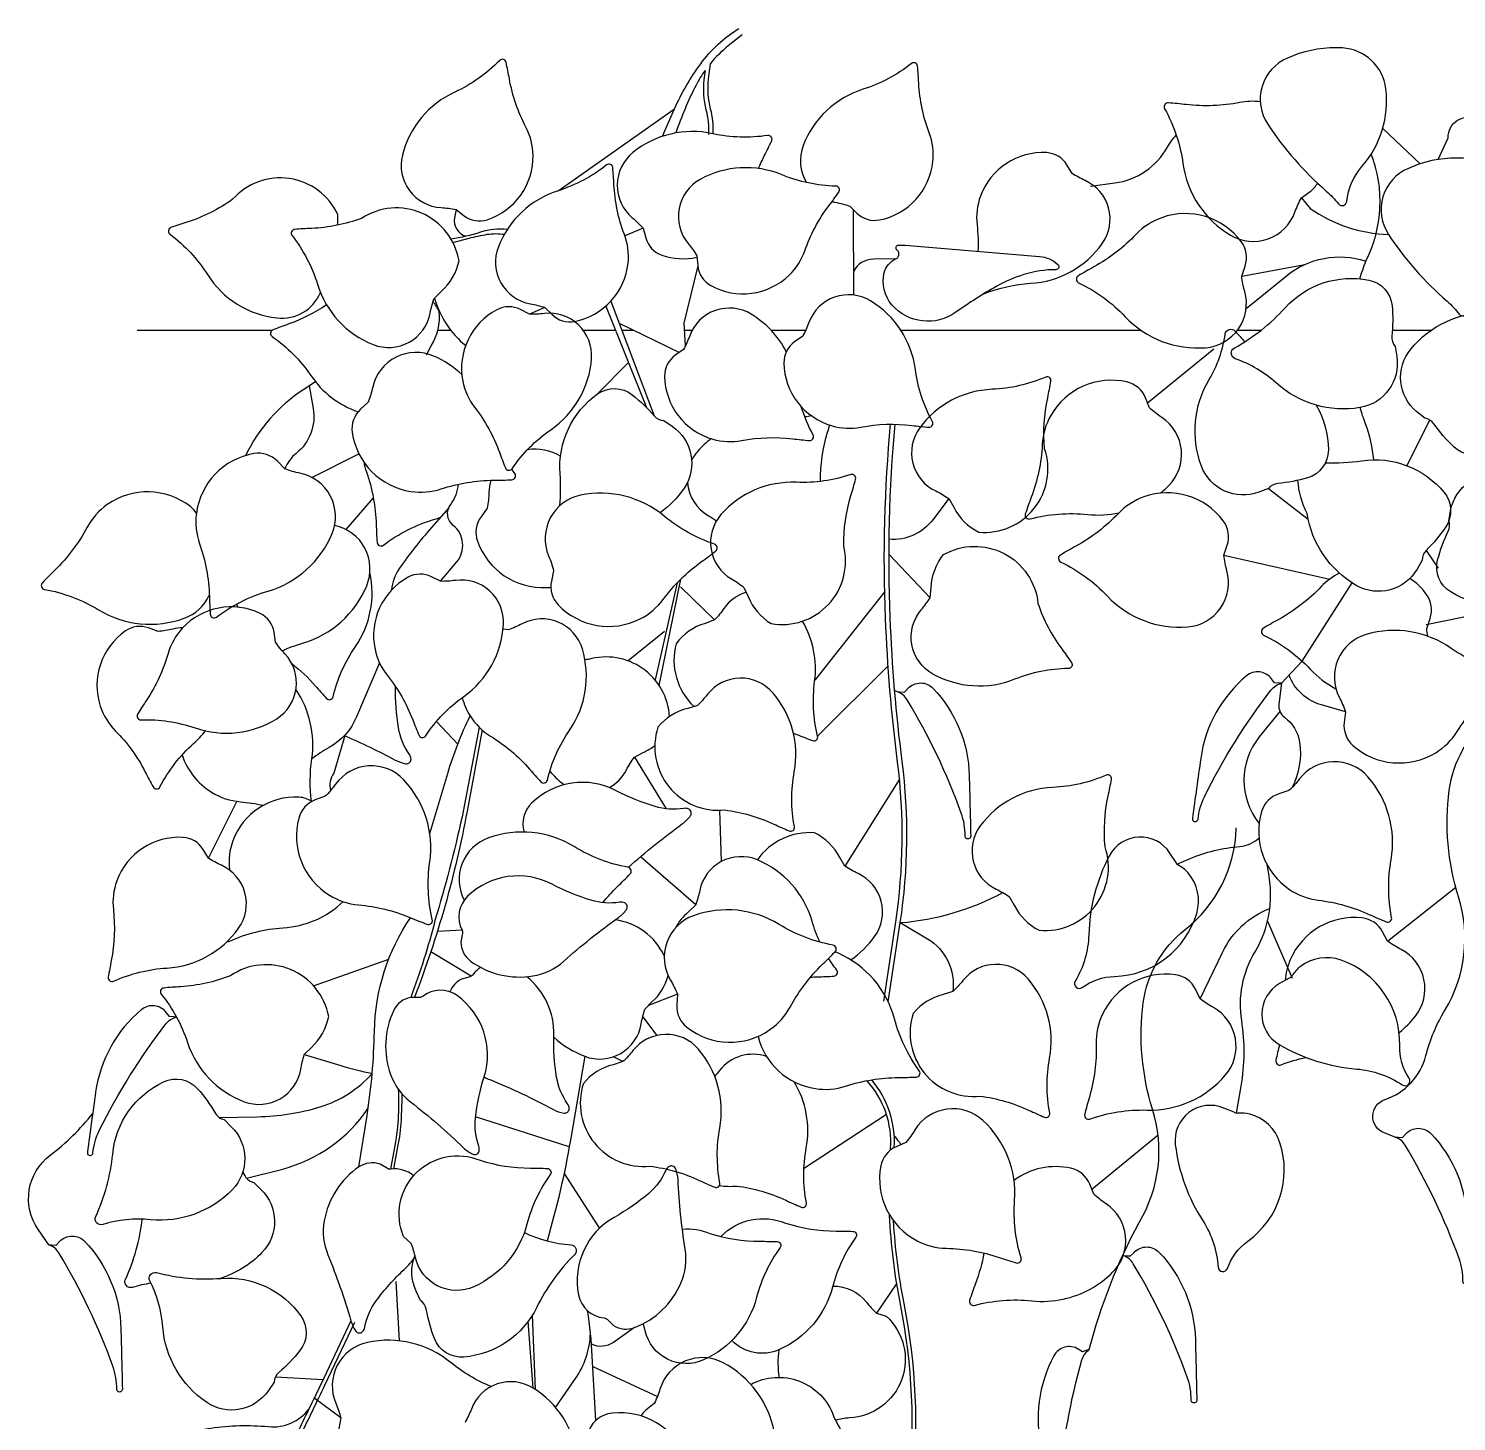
# Model space of a CAD drawing. Header units: millimetres. Extents: x -235 to 378, y -761 to -143.
# Drawn here: x -223 to 20.9, y -380.6 to -142.7 of the extents above; entities that cross this region are included whole.
import ezdxf

# ---------------------------------------------------------------- set-up
doc = ezdxf.new("R2010")
doc.units = ezdxf.units.MM
doc.layers.add('ceco.net 552 - hanging plants', color=7, linetype='Continuous')

msp = doc.modelspace()

# ---------------------------------------------------------------- linework, layer by layer
at = {"layer": 'ceco.net 552 - hanging plants'}
for points in [[(-114.69, -161.1), (-112.63, -156.41, -0.055454), (-108.17, -148.7, -0.096927), (-101.63, -142.69, -0.859275)], [(-101.09, -143.79), (-103.46, -145.66, 0.053683), (-106.57, -148.71, 0.053683)], [(-6.99, -147.34), (-7.93, -147.74, 0.469334), (-11.32, -159.04, 0.066782), (-1.33, -170.44, -0.045639), (0.77, -172.64, 0.669783), (2.17, -172.24, -0.152472), (4.78, -166.26, 0.211908), (8.86, -152.97, 0.363748), (1.44, -146.01, 0.106502), (-6.99, -147.34, 2.255496)], [(-149.96, -173.61), (-148.59, -174.66, 0.246417), (-144.63, -175.34, 0.330105), (-136.79, -164.32, 0.116968), (-138.01, -159.55, -0.077245), (-140.84, -151.29, 0.00848), (-141.4, -148.46, 0.598862), (-142.49, -148.14, -0.092131), (-150.16, -153.54, 0.227483), (-159.11, -164.32, 0.472053), (-152.5, -173.28, -0.038279), (-149.96, -173.61, 4.770354)], [(-106.57, -148.71), (-106.88, -151.3, 0.092771), (-106.53, -156.4, -0.077331), (-106.11, -160.65, -0.007946)], [(-82.72, -173.01), (-81.49, -174.22, 0.246417), (-77.65, -175.38, 0.330105), (-68.5, -165.41, 0.116968), (-69.13, -160.53, -0.077245), (-70.92, -151.98, 0.00848), (-71.13, -149.1, 0.598862), (-72.17, -148.66, -0.092131), (-80.45, -153.07, 0.227483), (-90.66, -162.66, 0.232068), (-90.11, -168.99, 0.232068)], [(-107.43, -149.83, 0.036388), (-108.96, -152.35, 0.036601), (-112.42, -160.53)], [(-107.43, -149.83), (-107.62, -151.46, 0.092771), (-107.27, -156.56, -0.077331), (-106.85, -160.8)], [(-12.59, -155.2, 0.07859), (-16.09, -155.33, -0.077245), (-25.25, -155.68, 0.00848), (-28.27, -155.38, 0.598862), (-28.92, -156.38, -0.092131), (-25.8, -165.73, 0.227483), (-17.68, -177.99, 0.472053), (-6.66, -174.04, -0.038279), (-5.57, -171.59)], [(17.79, -165.06), (19.51, -161.33, -0.554984), (24.46, -158.15, -85.171084)], [(-98.28, -166.6, -0.020705), (-97.31, -164.46, 0.00848), (-96.04, -161.86, 0.598862), (-96.73, -160.95, -0.092131), (-106.11, -160.65, 0.227483), (-119.74, -163.86, 0.472053), (-119.85, -175, -0.038279), (-118.02, -176.79)], [(-41.6, -169.61), (-37.43, -169.06, 0.237676), (-28.44, -162.94, -0.067017), (-26.93, -160.91, -2.931768)], [(-134.79, -190.34), (-133.55, -191.55, 0.246417), (-129.71, -192.71, 0.330105), (-120.57, -182.74, 0.116968), (-121.2, -177.85, -0.077245), (-122.99, -169.31, 0.00848), (-123.19, -166.43, 0.598862), (-124.24, -165.98, -0.092131), (-132.51, -170.4, 0.227483), (-142.73, -179.99, 0.472053), (-137.26, -189.7, -0.038279), (-134.79, -190.34, 4.770354)], [(-44.74, -167.43), (-45.64, -165.95, 0.246417), (-49.08, -163.89, 0.330105), (-60.38, -171.32, 0.116968), (-60.97, -176.22, -0.039801), (-60.81, -180.73, -0.039801)], [(4.44, -185.43, -0.02008), (5.44, -182.41, 0.213151), (6.37, -164.11)], [(13.65, -166.17), (12.71, -166.57, 0.469334), (9.32, -177.88, 0.066782), (19.32, -189.27, -0.045639), (21.41, -191.47, 0.669783), (22.81, -191.07, -0.152472), (25.43, -185.09, 0.211908), (29.5, -171.8, 0.363748), (22.08, -164.84, 0.106502), (13.65, -166.17, 2.255496)], [(-170.2, -176.28, 0.047586), (-170.14, -174.49, 0.541429), (-188.11, -171.86), (-188.11, -171.86, -0.077245), (-195.91, -175.77, 0.00848), (-198.65, -176.7, 0.598862), (-198.81, -177.83, -0.092131), (-192.43, -184.7, 0.227483), (-180.55, -192.13, 0.330913), (-173.11, -187.8, 0.330913)], [(-108.83, -181.49), (-108.66, -183.21, 0.246417), (-106.46, -186.57, 0.330105), (-93.05, -184.81, 0.116968), (-90.39, -180.66, -0.077245), (-86.27, -172.96, 0.00848), (-84.57, -170.63, 0.598862), (-85.09, -169.61, -0.092131), (-94.27, -167.68, 0.227483), (-108.25, -168.46, 0.472053), (-110.31, -179.41, -0.038279), (-108.83, -181.49, 4.770354)], [(-59.79, -187.99, -0.080094), (-51.81, -186.21, 0.227483), (-39.57, -179.4, 0.472053), (-42.5, -168.66, -0.038279), (-44.74, -167.43)], [(-5.57, -171.59), (-4.09, -170.53, 0.107206), (-2.81, -169.1, 0.107206)], [(-85.74, -172.25, 0.019309), (-85.2, -172.37, -0.038279), (-82.72, -173.01)], [(-5.57, -171.59), (-4.04, -173.42, 0.144481), (9.32, -177.88)], [(-153.71, -188.81), (-152.49, -187.58, 0.163945), (-149.44, -182.38, 0.541429), (-166.08, -175.11, 0.081992), (-166.08, -175.11, -0.077245), (-174.64, -176.83, 0.00848), (-177.52, -177, 0.598862), (-177.97, -178.05, -0.092131), (-173.63, -186.36, 0.227483), (-164.13, -196.66, 0.472053), (-154.37, -191.28, -0.038279), (-153.71, -188.81, 4.770354)], [(-149.96, -173.61), (-150.21, -175.03, 0.382523), (-148.26, -178.18, 0.409983)], [(-15.76, -184.98), (-15.18, -183.25, 0.246417), (-15.84, -179.09, 0.330105), (-29.43, -175, 0.116968), (-33.77, -177.82, -0.077245), (-41.03, -183.41, 0.00848), (-43.66, -184.92, 0.598862), (-43.61, -186.11, -0.092131), (-35.65, -191.92, 0.227483), (-21.92, -197.2, 0.472053), (-15.24, -187.61, -0.038279), (-15.76, -184.98, 4.770354)], [(-141.22, -177.03, 0.108156), (-145.76, -177.49, -0.045684), (-150.81, -178.64, -0.045684)], [(-150.49, -179.21), (-147.74, -178.5, -0.023145), (-144.61, -177.84, -0.08011), (-141.7, -177.84, -0.669592)], [(-118.02, -176.79), (-117.56, -178.46, 0.246417), (-114.81, -181.38, 0.134947), (-108.8, -181.76, 0.134947)], [(-73.24, -179.68), (-50.28, -181.62, -0.162743), (-47.15, -182.97, -0.688458), (-47.5, -183.88, 0.076144), (-52.97, -184.71, 0.051416), (-57.6, -186.71, 0.028458), (-64.59, -191.16, -0.387945), (-75.51, -189.88, -0.245559), (-76.81, -184.38, -0.232183), (-74.82, -182.04, 0.555603), (-74.6, -180.58, -0.535608), (-74.5, -179.69), (-73.24, -179.68)], [(-74.82, -182.04), (-78.66, -182.07, 0.282834), (-82.08, -184.21, 1.420119)], [(-15.01, -190.53), (-8.19, -184.97, -0.254644), (5.44, -182.41, -0.867749)], [(10.43, -196.98), (10.71, -198.69, -0.414145), (4.43, -207.44, -0.228085), (-9.84, -203.26, 0.098869), (-16.87, -199.08, -0.647553), (-17.02, -197.26, 0.08314), (-8.35, -190.4, -0.263284), (5.96, -185.65, -0.332746), (9.92, -190.05, -0.049305), (9.88, -195.25, 0.207533), (10.43, -196.98, 4.85533)], [(-172.08, -189.87, -0.06395), (-178.53, -193.15, 0.00848), (-181.23, -194.17, 0.598862), (-181.36, -195.3, -0.092131), (-174.76, -201.96, 0.161072), (-166.69, -208.15, 0.161072)], [(-155.01, -198.43), (-154.2, -196.9, 0.163945), (-152.81, -191.04, 0.04666), (-153.88, -189.32, 0.04666)], [(-153.64, -188.74, 0.153056), (-148.31, -196.82)], [(-137.43, -191.49), (-138.96, -190.69, 0.246417), (-142.97, -190.71, 0.330105), (-148.8, -202.91, 0.116968), (-146.77, -207.4, -0.077245), (-142.55, -215.05, 0.00848), (-141.52, -217.74, 0.598862), (-140.39, -217.87, -0.092131), (-133.77, -211.22, 0.227483), (-126.81, -199.06, 0.472053), (-134.87, -191.38, -0.038279), (-137.43, -191.49, 4.770354)], [(-90.74, -195.22), (-92.15, -196.22, 0.246417), (-93.96, -199.8, 0.330105), (-85.73, -210.54, 0.116968), (-80.81, -210.77, -0.077245), (-72.08, -210.49, 0.00848), (-69.21, -210.79, 0.598862), (-68.59, -209.84, -0.092131), (-71.5, -200.92, 0.227483), (-79.17, -189.2, 0.472053), (-89.68, -192.89, -0.038279), (-90.74, -195.22, 4.770354)], [(15.51, -209.26), (14.17, -208.16, -0.414145), (13.12, -197.44, -0.228085), (26.61, -191.17, 0.098869), (34.65, -189.68, -0.647553), (35.96, -190.95, 0.08314), (33.97, -201.82, -0.263284), (26.35, -214.83, -0.332746), (20.47, -214.14, -0.049305), (17.07, -210.21, 0.207533), (15.51, -209.26, 4.85533)], [(-93.54, -197.89, 0.138191), (-99.54, -191.48, 0.472053), (-110.05, -195.17, -0.038279), (-111.11, -197.5)], [(-11.2, -221.27), (-12.83, -221.88, -0.414145), (-22.63, -217.44, -0.228085), (-21.32, -202.62, 0.098869), (-18.59, -194.91, -0.647553), (-16.84, -194.41, 0.017989), (-15.22, -196.19, 0.017989)], [(-111.11, -197.5), (-112.52, -198.5, 0.246417), (-114.33, -202.08, 0.330105), (-106.1, -212.82, 0.116968), (-101.18, -213.05, -0.077245), (-92.45, -212.77, 0.00848), (-89.58, -213.07, 0.598862), (-88.96, -212.12, -0.051214), (-90.99, -207.28, -0.051214)], [(-148.96, -201.8, 0.084817), (-153.74, -198.64, 0.472053), (-164.18, -203.92, -0.038279), (-164.96, -206.49)], [(-65.8, -222.95), (-64.93, -224.44, 0.163945), (-60.68, -228.71, 0.541429), (-49.42, -214.47, 0.081992), (-49.42, -214.47, -0.077245), (-48.9, -205.75, 0.00848), (-48.34, -202.92, 0.598862), (-49.23, -202.22, -0.092131), (-58.38, -204.31, 0.227483), (-70.75, -210.88, 0.472053), (-68.03, -221.68, -0.038279), (-65.8, -222.95, 4.770354)], [(-173.96, -203.04), (-175.98, -204.35, 0.137711), (-185.89, -215.63)], [(-175.02, -203.73), (-174.35, -207.59, -0.27288), (-177.25, -215.25, 0.132221), (-179.2, -217.91, 0.831935)], [(-132.21, -224.17, 0.04062), (-132.18, -218.74, -0.263284), (-125.77, -205.1, -0.332746), (-119.85, -205.25, -0.049305), (-116.1, -208.86, 0.207533), (-114.47, -209.66)], [(-31.51, -207.47), (-32.18, -205.78, 0.246417), (-35.39, -203.06, 0.330105), (-48.38, -208.8, 0.116968), (-49.83, -213.76, -0.077245), (-51.7, -222.74, 0.00848), (-52.72, -225.59, 0.598862), (-51.9, -226.46, -0.092131), (-42.08, -225.69, 0.079374), (-36.72, -225.41, 0.079374)], [(-164.96, -206.49), (-166.29, -207.73, 0.246417), (-167.69, -211.7, 0.330105), (-157.66, -221.76, 0.116968), (-152.5, -221.33, -0.077245), (-143.46, -219.84, 0.00848), (-140.43, -219.77, 0.598862), (-139.91, -218.69, -0.008599), (-140.44, -217.93, -0.008599)], [(-3.03, -207.02, -0.131664), (-0.96, -214.67, -0.332746), (-4.5, -219.42, -0.049305), (-9.61, -220.4, 0.207533), (-11.2, -221.27)], [(-114.47, -209.66), (-113.03, -210.63, -0.414145), (-111.01, -221.21, -0.086227), (-115.09, -225.43, -0.086227)], [(-89.25, -208.83, -0.011173), (-90.38, -209.04)], [(-29.65, -222.05, 0.02829), (-28.22, -220.76, 0.472053), (-29.39, -209.13, -0.038279), (-31.51, -207.47)], [(6.81, -216.34, 0.06386), (5.38, -210.21, -0.018416), (4.47, -207.44)], [(-87.72, -220.05, -0.075362), (-86.48, -211.62, 0.003682), (-86.12, -210.42, 0.003682)], [(-76.91, -308.82), (-74.86, -295.29, 0.069405), (-74.54, -267.99, -0.021602), (-76.6, -243.41, -0.033171), (-75.73, -210.21, -0.033171)], [(-76.12, -308.94), (-74.07, -295.41, 0.069405), (-73.75, -267.89, -0.021602), (-75.8, -243.37, -0.033171), (-74.94, -210.28, -9.107611)], [(-132.11, -215.76, 0.176282), (-137.76, -214.63)], [(-106.37, -212.74, 0.048961), (-108.68, -214.9, 0.064747), (-109.71, -216.45, 0.064747)], [(-179.2, -217.91), (-180.46, -216.6, 0.246417), (-184.47, -215.3, 0.330105), (-194.31, -225.53, 0.116968), (-193.77, -230.68, -0.077245), (-192.09, -239.69, 0.00848), (-191.95, -242.72, 0.598862), (-190.87, -243.22, -0.092131), (-182.07, -238.78, 0.227483), (-171.12, -228.96, 0.472053), (-176.61, -218.64, -0.038279), (-179.2, -217.91, 4.770354)], [(-165.72, -216.72, 0.038878), (-165.27, -218.4, -0.077245), (-163.59, -227.41, 0.00848), (-163.45, -230.44, 0.598862), (-162.37, -230.94, -0.092131), (-153.57, -226.5, 0.013957), (-152.67, -226.21, 0.013957)], [(-1.47, -216.86, 0.046372), (4.72, -216.51, -0.263284), (18.8, -221.91, -0.332746), (19.08, -227.83, -0.049305), (15.75, -231.82, 0.207533), (15.07, -233.51)], [(-100.78, -238.16), (-100.04, -239.72, 0.163945), (-96.15, -244.33, 0.541429), (-83.74, -231.08, 0.081992), (-83.74, -231.08, -0.077245), (-82.5, -222.44, 0.00848), (-81.71, -219.66, 0.598862), (-82.54, -218.88, -0.092131), (-91.83, -220.2, 0.227483), (-104.7, -225.72, 0.472053), (-102.89, -236.71, -0.038279), (-100.78, -238.16, 4.770354)], [(19.6, -226.75), (19.92, -225.05, -0.414145), (28.8, -218.96, -0.228085), (40.8, -227.76, 0.098869), (45.98, -234.09, -0.647553), (45.5, -235.85, 0.08314), (35.01, -239.35, -0.263284), (19.94, -238.93, -0.332746), (17.71, -233.45, -0.049305), (19.52, -228.57, 0.207533), (19.6, -226.75, 4.85533)], [(-194.3, -225.48, 0.085028), (-195.33, -224.35, 0.330105), (-209.53, -224, 0.116968), (-212.96, -227.88, -0.077245), (-218.48, -235.2, 0.00848), (-220.61, -237.34, 0.598862), (-220.25, -238.48, -0.092131), (-211.03, -241.97, 0.227483), (-196.4, -243.42, 0.200447), (-192.1, -239.47)], [(-152.6, -237.11), (-149.82, -233.78, 0.419222), (-150.44, -227.55, -0.40558), (-150.87, -223.96, 0.139091), (-149.53, -220.52, 22.69873)], [(-144, -219.85, 0.070027), (-144.35, -221.94, -0.038279), (-144.62, -224.6)], [(-110.44, -220.21, 0.246803), (-106.86, -225.9, -0.024697), (-105.48, -226.79, -0.024697)], [(15.07, -233.51), (14.2, -235.01, -0.414145), (3.8, -237.8, -0.228085), (-4.59, -225.51, -0.102819), (-6.15, -219.85, 0.07073)], [(-133.3, -235.29), (-133.67, -237.07, 0.246417), (-132.51, -241.12, 0.330105), (-118.52, -243.53, 0.116968), (-114.56, -240.19, -0.077245), (-108.04, -233.75, 0.00848), (-105.61, -231.94, 0.598862), (-105.81, -230.76, -0.092131), (-114.41, -225.97, 0.227483), (-128.68, -222.4, 0.472053), (-134.15, -232.74, -0.038279), (-133.3, -235.29, 4.770354)], [(-65.8, -222.95), (-68.48, -226.54, -0.259057), (-75.98, -229.92, 2.205697)], [(-18.82, -232.67), (-18.24, -230.95, 0.246417), (-18.9, -226.79, 0.330105), (-32.49, -222.69, 0.116968), (-36.83, -225.52, -0.077245), (-44.09, -231.11, 0.00848), (-46.72, -232.62, 0.598862), (-46.67, -233.81, -0.092131), (-38.71, -239.62, 0.227483), (-24.98, -244.9, 0.472053), (-18.29, -235.31, -0.038279), (-18.82, -232.67, 4.770354)], [(-151.2, -224.53), (-154.17, -227.94, 0.026105), (-159.63, -234.89, 0.135113), (-160.96, -238.59, -0.021726)], [(-144.62, -224.6), (-145.69, -226.08, 0.246417), (-146.29, -230.25, 0.330105), (-134.51, -238.18, 0.0167), (-133.76, -238.12, 0.0167)], [(-179.66, -248.97, -0.034489), (-176.17, -247.69, 0.227483), (-165.22, -237.87, 0.470962), (-170.69, -227.56, 0.470962)], [(-68.99, -239.91), (-68.8, -238.19, -0.163945), (-66.68, -232.54, -0.541429), (-50.56, -240.9, -0.081992), (-50.56, -240.9, 0.077245), (-46.51, -248.64, -0.00848), (-44.84, -250.99, -0.598862), (-45.36, -252, 0.092131), (-54.56, -253.85, -0.227483), (-68.53, -252.94, -0.472053), (-70.49, -241.97, 0.038279), (-68.99, -239.91, -4.770354)], [(-178.01, -251.16, -0.048862), (-173.99, -254.97, 0.00848), (-172.06, -257.12, 0.598862), (-170.96, -256.83, -0.092131), (-167.14, -248.26, 0.207355), (-164.67, -235.62, 0.207355)], [(-152.6, -237.11), (-154.15, -236.33, 0.246417), (-158.16, -236.41, 0.330105), (-163.79, -248.71, 0.116968), (-161.69, -253.17, -0.077245), (-157.36, -260.74, 0.00848), (-156.28, -263.42, 0.598862), (-155.15, -263.53, -0.092131), (-148.63, -256.78, 0.227483), (-141.86, -244.51, 0.472053), (-150.05, -236.95, -0.038279), (-152.6, -237.11, 4.770354)], [(0.93, -235.72, 0.086567), (-2.17, -238.01, -0.077245), (-9.43, -243.61, 0.00848), (-12.06, -245.11, 0.598862), (-12.01, -246.3, -0.092131), (-4.05, -252.11, 0.0818), (0.34, -255.46)], [(-100.39, -238.97, 0.166399), (-104.17, -241.72, -0.038279), (-105.8, -243.69)], [(15.84, -245.17), (16.42, -243.44, 0.246417), (15.76, -239.29, 0.081542), (12.98, -236.6, 0.081542)], [(-187.42, -240.98, -0.004713), (-187.26, -241.52)], [(-180.77, -247.53), (-181.04, -245.82, 0.246417), (-183.43, -242.6, 0.330105), (-196.71, -245.13, 0.116968), (-199.13, -249.43, -0.077245), (-202.79, -257.35, 0.00848), (-204.35, -259.78, 0.598862), (-203.78, -260.76, -0.092131), (-194.5, -262.16, 0.227483), (-180.58, -260.57, 0.472053), (-179.17, -249.52, -0.038279), (-180.77, -247.53, 4.770354)], [(-148.9, -256.97, 0.075587), (-147.55, -260.1, 0.116968), (-144.05, -263.57, -0.077245), (-137.38, -269.21, 0.00848), (-135.46, -271.36, 0.598862), (-134.36, -271.07, -0.092131), (-130.54, -262.5, 0.227483), (-128.38, -248.66, 0.472053), (-138.65, -244.36, -0.038279), (-141, -245.37)], [(-105.8, -243.69), (-107.42, -244.3, 0.163945), (-112.36, -247.76, 0.276778), (-109.3, -258.48, 0.276778)], [(10.46, -332.04), (8.59, -331.33, -0.706518), (8.7, -325.62, 0.254779), (15.7, -318.11, -0.073014), (18.97, -310.33, 0.215203), (21.28, -290.99, -0.109177), (19.69, -272.81, -0.196781), (26.83, -260.31, 0.224508), (35.56, -242.93, 21.576468)], [(-200.84, -245.68), (-202.47, -245.08, 0.246417), (-206.44, -245.59, 0.330105), (-210.72, -258.42, 0.116968), (-208.15, -262.63, -0.077245), (-203.03, -269.69, 0.00848), (-201.67, -272.24, 0.598862), (-200.53, -272.22, -0.092131), (-194.78, -264.81, 0.045638), (-192.76, -262.66, 0.045638)], [(-196.63, -245.04, 0.059403), (-198.32, -245.26, -0.038279), (-200.84, -245.68)], [(-92.34, -263.05, -0.00562), (-91.74, -263.28, 0.00848), (-89.05, -264.32, 0.598862), (-88.2, -263.56, -0.092131), (-88.7, -254.19, 0.166302), (-90.77, -243.92, 0.166302)], [(1.96, -259.39), (1.74, -261.2, 0.246417), (3.23, -265.13, 0.330105), (17.37, -266.39, 0.116968), (21.05, -262.75, -0.077245), (27.02, -255.8, 0.00848), (29.29, -253.79, 0.598862), (29, -252.63, -0.092131), (20.03, -248.56, 0.227483), (5.52, -246.17, 0.472053), (0.91, -256.92, -0.038279), (1.96, -259.39, 4.770354)], [(16.05, -246.49, -0.019133), (15.84, -245.17)], [(-163, -251.06), (-166.94, -260.26, -0.165362), (-171.65, -265.5, 0.037343), (-174.59, -267.44, 2.503489)], [(-113.49, -260.21, 0.481945), (-127.38, -250.47), (-127.38, -250.47, -0.004916), (-127.94, -250.5, -0.004916)], [(-10.16, -254.44), (-10.66, -253.77, 0.431488), (-14.95, -253.26, 0.185375), (-22.76, -267.35, 0.00096), (-24.18, -277.6, 1.019254), (-23.22, -277.72, -0.090891), (-22.13, -273.91, -0.049077), (-10.76, -255.69, -0.172803), (-8.94, -254.52), (-9.38, -254.48), (-10.16, -254.44)], [(1.96, -259.39), (-2.14, -258.22, -0.235579), (-7.68, -253.15, -1.654485)], [(-174.64, -274.7, -0.067561), (-174.59, -267.44, 0.184828), (-177.3, -255.59)], [(-169.04, -263.45, -0.021446), (-160.33, -267.64, 0.083909), (-158.51, -268.26, 0.466445), (-157.64, -267.5, 0.150817), (-157.92, -266.67, -0.114058), (-159.78, -262.14, -0.046746), (-160.27, -255.12, -0.046746)], [(-108.72, -258.3), (-110.37, -258.82, 0.163945), (-115.47, -262.03, 0.541429), (-104.07, -276.16, 0.081992), (-104.07, -276.16, -0.077245), (-95.68, -278.58, 0.00848), (-93.04, -279.75, 0.598862), (-92.16, -279.04, -0.092131), (-92.18, -269.66, 0.227483), (-95.86, -256.14, 0.472053), (-106.99, -256.41, -0.038279), (-108.72, -258.3, 4.770354)], [(-73.35, -256.02), (-72.77, -255.41, -0.431488), (-68.45, -255.4, -0.185375), (-62.3, -270.28, -0.00096), (-62.05, -280.63, -1.019254), (-63.01, -280.63, 0.090891), (-63.66, -276.72, 0.049077), (-72.9, -257.34, 0.172803), (-74.58, -255.96), (-74.13, -255.98), (-73.35, -256.02)], [(-8.94, -254.52), (-9.4, -258.11, 0.274601), (-8.44, -260.34, -0.201924), (-5.88, -264.58, -0.158543), (-7.2, -272.37, -5.398382)], [(-154.45, -280.21), (-151.38, -269.95, -0.04001), (-147.55, -260.1, -5.004606)], [(-9.23, -259.36), (-12.76, -263.7, 0.354489), (-12.78, -278.46, 0.407755)], [(-168.87, -263.27), (-170.84, -269.86, 0.230223), (-171.37, -272.84, 2.297344)], [(-146, -262.04), (-148.93, -277.31, -0.019378), (-153.56, -295.06, -0.028953), (-157.7, -308.17, 1.564763)], [(-145.52, -262.49), (-148.08, -276.38, -0.046295), (-157.05, -308.18, 1.130734)], [(-119.5, -267.16), (-117.98, -266.34, 0.061563), (-116, -265.14, 0.061563)], [(-196.75, -266.77, 0.175631), (-191.7, -273.14, 0.116968), (-186.79, -274.76, -0.033202), (-182.88, -275.37, -0.033202)], [(-123.77, -272.33, 0.148321), (-120.85, -269.33, -0.038279), (-119.5, -267.16)], [(-7.69, -272.86), (-9.42, -273.42, 0.246417), (-12.36, -276.43, 0.330105), (-7.53, -289.78, 0.116968), (-2.68, -291.57, -0.077245), (6.14, -294.06, 0.00848), (8.92, -295.27, 0.598862), (9.85, -294.51, -0.092131), (9.76, -284.66, 0.227483), (5.8, -270.5, 0.472053), (-5.89, -270.86, -0.038279), (-7.69, -272.86, 4.770354)], [(-172.28, -273.83), (-173.99, -274.45, 0.246417), (-176.83, -277.56, 0.330105), (-171.55, -290.74, 0.116968), (-166.64, -292.37, -0.077245), (-157.74, -294.56, 0.00848), (-154.92, -295.68, 0.598862), (-154.02, -294.89, -0.092131), (-154.44, -285.05, 0.227483), (-158.87, -271.02, 0.472053), (-170.55, -271.78, -0.038279), (-172.28, -273.83, 4.770354)], [(-133.94, -269.55, 0.04717), (-131.74, -271.66, 0.01093), (-131.49, -271.85)], [(-55.47, -290.96), (-54.6, -292.45, 0.163945), (-50.35, -296.72, 0.541429), (-39.09, -282.47, 0.081992), (-39.09, -282.47, -0.077245), (-38.57, -273.76, 0.00848), (-38.01, -270.93, 0.598862), (-38.9, -270.22, -0.092131), (-48.05, -272.31, 0.227483), (-60.42, -278.89, 0.472053), (-57.7, -289.69, -0.038279), (-55.47, -290.96, 4.770354)], [(-120.54, -285.97, -0.026468), (-111.25, -278.5, 0.083909), (-109.9, -277.13, 0.466445), (-110.2, -276.02, 0.150817), (-111.07, -275.9, -0.114058), (-115.95, -275.58, -0.047614), (-122.59, -272.87, 0.323832), (-137.03, -274.97, 0.282016), (-138.31, -279.94, 0.282016)], [(-174.6, -274.72, 0.135698), (-176.78, -273.99, 0.330105), (-188.08, -281.42, 0.116968), (-188.66, -286.31, -0.000934), (-188.65, -286.42, -0.000934)], [(-124.89, -292, -0.031404), (-122.37, -289.24, 0.00848), (-120.22, -287.1, 0.598862), (-120.59, -285.96, -0.092131), (-129.79, -282.43, 0.227483), (-144.42, -280.93, 0.455365), (-148.56, -291.58, 0.455365)], [(-82.54, -301.75, 0.088535), (-78.46, -297.8, 0.472053), (-81.29, -287.02, -0.038279), (-83.53, -285.78), (-84.42, -284.29, 0.163945), (-88.72, -280.07, 0.267067), (-98.49, -284.69)], [(-41.8, -368.33), (-41.8, -368.33, -0.706518), (-41.8, -368.33, 0.254779), (-41.8, -368.33, -0.05913), (-33.29, -346.62, 0.215203), (-30.98, -327.28, -0.109177), (-32.57, -309.11, -0.196781), (-25.43, -296.6, 0.224508), (-16.7, -279.23, 21.576468)], [(-192.26, -284.39), (-193.16, -282.91, 0.246417), (-196.6, -280.85, 0.330105), (-207.9, -288.28, 0.116968), (-208.49, -293.17, -0.077245), (-208.84, -301.89, 0.00848), (-209.35, -304.73, 0.598862), (-208.44, -305.42, -0.092131), (-199.34, -303.16, 0.227483), (-187.09, -296.36, 0.472053), (-190.02, -285.61, -0.038279), (-192.26, -284.39, 4.770354)], [(-26.98, -285.12), (-28.02, -283.52, 0.575912), (-38.4, -284.03, 0.11244), (-41.88, -297.47, -0.128516), (-44.19, -305.39, 0.81824), (-43, -306.48, -0.152658), (-37.49, -304.59, 0.32447), (-23.45, -293.85, 0.255162), (-24.93, -286.89, 0.098225), (-26.56, -285.62, -0.200738), (-26.98, -285.12, -10.062621)], [(-26.82, -285.41), (-24.65, -284.49, -0.078387), (-16.09, -282.39, 0.164183), (-12.81, -280.96, 38.998786)], [(-87.8, -298.73, -0.037483), (-89.15, -295.13, 0.227483), (-98.49, -284.69, 0.472053), (-108.33, -289.92, -0.038279), (-109.02, -292.38)], [(-148.88, -297.48), (-149.13, -298.74, 0.238682), (-147.48, -301.98, 0.201229), (-136.82, -304.51, 0.141935), (-131.57, -302.01, -0.026611), (-122.21, -294.52, 0.083909), (-120.85, -293.16, 0.466445), (-121.15, -292.05, 0.150817), (-122.02, -291.93, -0.114058), (-126.9, -291.59, -0.047614), (-133.53, -288.86, 0.323832), (-147.98, -290.91, 0.331956), (-148.93, -296.7, -0.20868), (-148.88, -297.48, -6.513849)], [(-16.65, -327.98), (-15.85, -323.35, 0.081685), (-15.76, -312.15, -0.175546), (-13.47, -300.37, 0.153892), (-10.87, -289.48, 0.032985), (-11.41, -285.56, -5.270852)], [(-189.01, -298.61, 0.15973), (-188.62, -298.56, -0.092131), (-179.51, -296.3, 0.178146), (-169.26, -291.82)], [(-109.02, -292.38), (-110.26, -293.59, 0.093227), (-112.47, -296.29, 0.093227)], [(-74.07, -295.41, 0.10294), (-56.56, -290.28, 31.777454)], [(-166.53, -337.13), (-165.16, -328.36, 0.033742), (-163.89, -313.95, -0.144555), (-157.74, -294.56, -7.451454)], [(-114.4, -301.06, 0.255087), (-122.79, -294.94)], [(-112.14, -307.63), (-112.25, -309.45, 0.246417), (-110.52, -313.29, 0.330105), (-96.33, -313.68, 0.116968), (-92.88, -309.82, -0.077245), (-87.34, -302.52, 0.00848), (-85.2, -300.38, 0.598862), (-85.56, -299.24, -0.092131), (-94.76, -295.72, 0.227483), (-109.39, -294.22, 0.472053), (-113.33, -305.23, -0.038279), (-112.14, -307.63, 4.770354)], [(-22.83, -308.43), (-19.05, -300.49, -0.190724), (-10.95, -292.97, -0.809764)], [(9.16, -298.56), (8.3, -296.96, 0.246417), (4.81, -294.6, 0.330105), (-7.46, -301.74, 0.081642), (-8.34, -305.27, 0.081642)], [(-74.07, -295.41), (-69.45, -298.16, -0.301871), (-65.11, -307.19, 1.224164)], [(11.13, -314.18, 0.057753), (13.9, -311.41, 0.472053), (11.45, -299.97, -0.038279), (9.16, -298.56)], [(-98.37, -314.83, 0.303444), (-88.58, -323.76, 0.116968), (-83.42, -323.34, -0.077245), (-74.37, -321.86, 0.00848), (-71.35, -321.79, 0.598862), (-70.83, -320.71, -0.092131), (-75.07, -311.82, 0.227483), (-84.64, -300.65, 0.021156), (-85.23, -300.42)], [(-89.41, -304.73, -0.009949), (-88.28, -304.67, 0.00848), (-85.4, -304.54, 0.598862), (-84.93, -303.51, -0.023694), (-86.31, -301.5, -0.023694)], [(-7.66, -304.88), (-9.31, -305.83, 0.575912), (-9.35, -316.23, 0.11244), (3.89, -320.41, -0.128516), (11.67, -323.14, 0.81824), (12.82, -322, -0.152658), (11.23, -316.4, 0.32447), (1.24, -301.82, 0.255162), (-5.78, -302.93, 0.098225), (-7.14, -304.49, -0.200738), (-7.66, -304.88, -10.062621)], [(-175.87, -317.96), (-174.66, -316.71, 0.163945), (-171.71, -311.46, 0.541429), (-188.48, -304.48, 0.081992), (-188.48, -304.48, -0.077245), (-197, -306.36, 0.00848), (-199.88, -306.58, 0.598862), (-200.32, -307.63, -0.092131), (-195.82, -315.87, 0.227483), (-186.14, -325.99, 0.472053), (-176.48, -320.44, -0.038279), (-175.87, -317.96, 4.770354)], [(-147.76, -304.7), (-149.01, -305.04, 0.191608), (-151, -307.25, 0.191608)], [(-145.74, -303.06, 0.094607), (-147.09, -304.31, -0.20868), (-147.76, -304.7)], [(-145.16, -321.77, 0.02618), (-144.17, -322.23, -0.026611), (-133.32, -327.32, 0.083909), (-131.5, -327.93, 0.466445), (-130.63, -327.17, 0.150817), (-130.91, -326.34, -0.114058), (-132.77, -321.81, -0.047614), (-133.25, -314.66, 0.233416), (-137.86, -304.65, 0.233416)], [(-117.7, -310.21), (-116.5, -308.96, 0.142343), (-113.72, -304.48, 0.142343)], [(-65.11, -307.19), (-66.76, -307.71, 0.163945), (-71.86, -310.92, 0.541429), (-60.45, -325.05, 0.081992), (-60.45, -325.05, -0.077245), (-52.07, -327.47, 0.00848), (-49.43, -328.64, 0.598862), (-48.55, -327.93, -0.092131), (-48.57, -318.55, 0.227483), (-52.24, -305.03, 0.472053), (-63.38, -305.3, -0.038279), (-65.11, -307.19, 4.770354)], [(-22.83, -308.43), (-23.64, -306.8, 0.246417), (-27.05, -304.33, 0.330105), (-39.55, -311.06, 0.116968), (-40.61, -316.13, -0.077245), (-41.78, -325.22, 0.00848), (-42.57, -328.14, 0.598862), (-41.69, -328.95, -0.092131), (-31.96, -327.42, 0.227483), (-18.52, -321.43, 0.472053), (-20.6, -309.92, -0.038279), (-22.83, -308.43, 4.770354)], [(-156.4, -308.19), (-157.7, -308.17, 0.238682), (-160.58, -310.38, 0.201229), (-161.14, -321.33, 0.141935), (-157.72, -326.03, -0.026611), (-148.66, -333.88, 0.083909), (-147.07, -334.97, 0.466445), (-146.03, -334.48, 0.150817), (-146.07, -333.6, -0.114058), (-146.63, -328.74, -0.047614), (-145.15, -321.72, 0.323832), (-149.78, -307.88, 0.331956), (-155.65, -308, -0.20868), (-156.4, -308.19, -6.513849)], [(-198.92, -311.46), (-199.42, -310.79, 0.431488), (-203.71, -310.29, 0.185375), (-211.51, -324.37, 0.00096), (-212.93, -334.63, 1.019254), (-211.98, -334.74, -0.090891), (-210.89, -330.93, -0.049077), (-199.51, -312.72, -0.172803), (-197.69, -311.54), (-198.13, -311.51), (-198.92, -311.46)], [(-133.26, -314.97, 0.096906), (-127.97, -318.24, 0.472053), (-118.31, -312.69, -0.038279), (-117.7, -310.21)], [(-121.45, -319.15), (-123.1, -319.67, 0.163945), (-128.21, -322.88, 0.541429), (-116.8, -337.01, 0.081992), (-116.8, -337.01, -0.077245), (-108.41, -339.43, 0.00848), (-105.78, -340.61, 0.598862), (-104.89, -339.89, -0.092131), (-104.91, -330.51, 0.227483), (-108.59, -316.99, 0.472053), (-119.73, -317.27, -0.038279), (-121.45, -319.15, 4.770354)], [(-9.3, -316.26, 0.007627), (-9.92, -318.91, 0.598862), (-9.01, -319.69, -0.040948), (-4.79, -318.43)], [(-175.87, -317.96), (-169.62, -319.83, 0.02205), (-164.28, -321.17, -0.910764)], [(-127.97, -318.24), (-130.42, -332.54, -0.028991), (-134.41, -349.77, 1.721012)], [(-96.91, -318.29, 0.320257), (-104.95, -320.66, -0.019133), (-105.78, -321.63)], [(-190.43, -328.68), (-183.89, -328.56, 0.069098), (-173.14, -326.87, 0.139395), (-164.28, -321.17, -7.182121)], [(-189.58, -329.06), (-188.34, -330.27, -0.414145), (-188.19, -341.04, -0.228085), (-202.15, -346.15, 0.098869), (-210.29, -346.97, -0.647553), (-211.5, -345.6, 0.08314), (-208.6, -334.93, -0.263284), (-199.91, -322.6, -0.332746), (-194.11, -323.78, -0.049305), (-191.05, -327.99, 0.207533), (-189.58, -329.06, 4.85533)], [(-161.07, -337.52), (-160.44, -334.08, 0.057541), (-159.76, -323.92, -48.975229)], [(-104.95, -340.3, 0.067764), (-102.02, -340.4), (-102.02, -340.4, -0.077245), (-93.64, -342.83, 0.00848), (-91, -344, 0.598862), (-90.11, -343.29, -0.092131), (-90.13, -333.9, 0.183409), (-92.21, -322.6, 0.183409)], [(-75.76, -334.26, -0.000499), (-75.74, -334.06, 0.209115), (-79.8, -322.4)], [(-75.1, -333.83, 0.189255), (-78.95, -322.25)], [(-160.59, -337.48), (-159.76, -333.1, 0.039128), (-159.26, -328.61, 0.000485), (-159.14, -324.7, -4.502878)], [(-17.07, -327.81), (-18.83, -327.08, 0.575912), (-27.1, -333.37, 0.11244), (-22.36, -346.42, -0.128516), (-19.79, -354.26, 0.81824), (-18.19, -354.48, -0.152658), (-14.71, -349.81, 0.32447), (-9.22, -333, 0.255162), (-14.38, -328.11, 0.098225), (-16.44, -327.98, -0.200738), (-17.07, -327.81, -10.062621)], [(-219.48, -350.43), (-221.28, -347.86, -0.405547), (-219.26, -335.11, 0.067519), (-212.02, -327.99, -3.350031)], [(-185.76, -339.03), (-179.55, -337.49, 0.182095), (-164.97, -327.11, 3.832043)], [(-73.12, -332.94), (-74.78, -333.68, 0.246417), (-77.4, -336.97, 0.330105), (-71.22, -349.76, 0.116968), (-66.21, -351.04, -0.077245), (-57.18, -352.6, 0.00848), (-54.29, -353.52, 0.598862), (-53.45, -352.68, -0.092131), (-54.55, -342.89, 0.227483), (-59.95, -329.21, 0.472053), (-71.54, -330.77, -0.038279), (-73.12, -332.94, 4.770354)], [(11.69, -332.09), (12.27, -331.48, -0.431488), (16.59, -331.47, -0.185375), (22.74, -346.35, -0.00096), (22.99, -356.7, -1.019254), (22.03, -356.7, 0.090891), (21.37, -352.8, 0.049077), (12.14, -333.41, 0.172803), (10.46, -332.04), (10.91, -332.05), (11.69, -332.09)], [(-75.12, -331.81, -0.009484), (-73.95, -333.31)], [(-161.82, -337.31), (-162.93, -336.66, 0.238682), (-166.53, -337.13, 0.201229), (-172.47, -346.34, 0.141935), (-171.85, -352.13, -0.026611), (-167.91, -363.44, 0.083909), (-167.08, -365.18, 0.466445), (-165.93, -365.27, 0.150817), (-165.53, -364.49, -0.114058), (-163.59, -360, -0.047614), (-158.81, -354.65, 0.058694), (-156.91, -352.44, 0.058694)], [(-157.63, -350.2), (-158.91, -349.03, -0.178787), (-158.91, -349.03, -0.668812), (-145.86, -335.99, -0.081992), (-145.86, -335.99, 0.077245), (-137.24, -337.34, -0.00848), (-134.35, -337.39, -0.598862), (-133.85, -338.41, 0.092131), (-137.84, -346.91, -0.227483), (-146.89, -357.6, -0.472053), (-156.87, -352.64, 0.038279), (-157.63, -350.2, -4.770354)], [(-186.39, -338.05, -0.007555), (-185.98, -338.73, 0.207533), (-184.51, -339.8)], [(-157.21, -338.64, 0.214117), (-161.07, -337.52, -0.20868), (-161.82, -337.31)], [(-123.99, -363.31), (-123.06, -364.21, 0.238682), (-119.45, -364.57, 0.201229), (-111.55, -356.98, 0.141935), (-110.82, -351.21, -0.026611), (-112.04, -339.29, 0.083909), (-112.45, -337.41, 0.466445), (-113.55, -337.06, 0.150817), (-114.12, -337.72, -0.114058), (-117.04, -341.65, -0.047614), (-122.93, -345.75, 0.323832), (-129.03, -359, 0.331956), (-124.67, -362.94, -0.20868), (-123.99, -363.31, -6.513849)], [(-41.03, -341.78), (-41.71, -340.1, 0.246417), (-44.92, -337.37, 0.218574), (-54.65, -339.43, 0.218574)], [(-184.51, -339.8), (-183.27, -341.01, -0.414145), (-183.11, -351.78, -0.124144), (-190.25, -356.18, -0.124144)], [(-46.25, -359.72, 0.145482), (-37.75, -355.08, 0.472053), (-38.92, -343.44, -0.038279), (-41.03, -341.78)], [(-202.06, -357.01, 0.038839), (-205.22, -357.71, -0.647553), (-206.42, -356.34, 0.080155), (-203.57, -346.06)], [(-104.7, -349.03, -0.309014), (-93.68, -346.74), (-93.68, -346.74, 0.077245), (-85.05, -348.09, -0.00848), (-82.17, -348.14, -0.598862), (-81.67, -349.16, 0.092131), (-85.65, -357.65, -0.227483), (-94.71, -368.34, -0.315469), (-102.84, -366.78, -0.315469)], [(-78.94, -430.04, -0.059286), (-77.01, -415.89, 0.03647), (-72.64, -392.04, 0.07642), (-74.05, -360.57, -0.038331), (-75.89, -345.37, -0.038331)], [(-138.28, -348.33, -0.000284), (-138.26, -348.34, 0.098869), (-130.35, -350.43, -0.647553), (-129.71, -352.13, 0.08314), (-136.16, -361.11, -0.263284), (-148.61, -369.61, -0.332746), (-153.64, -366.47, -0.049305), (-155.03, -361.46, 0.207533), (-156.03, -359.94)], [(-111.3, -347.76, -0.120091), (-106.63, -348.49), (-106.63, -348.49, 0.077245), (-98.01, -349.84, -0.00848), (-95.12, -349.89, -0.598862), (-94.62, -350.92, 0.092131), (-98.61, -359.41, -0.227483), (-107.66, -370.1, -0.472053), (-117.64, -365.14, 0.019133), (-117.98, -363.91, 0.019133)], [(-78.31, -430.66, -0.061833), (-76.4, -416.05, 0.03647), (-72.02, -392.1, 0.07642), (-73.43, -360.44, -0.035734), (-75.21, -346.37, -0.035734)], [(-218.25, -350.49), (-217.67, -349.88, -0.431488), (-213.35, -349.87, -0.185375), (-207.2, -364.74, -0.00096), (-206.95, -375.1, -1.019254), (-207.91, -375.1, 0.090891), (-208.56, -371.19, 0.049077), (-217.8, -351.8, 0.172803), (-219.48, -350.43), (-219.03, -350.45), (-218.25, -350.49)], [(-34.73, -352.35), (-34.15, -351.74, -0.431488), (-29.84, -351.73, -0.185375), (-23.68, -366.61, -0.00096), (-23.43, -376.96, -1.019254), (-24.39, -376.96, 0.090891), (-25.05, -373.05, 0.049077), (-34.28, -353.67, 0.172803), (-35.96, -352.29), (-35.51, -352.31), (-34.73, -352.35)], [(-156.03, -359.94), (-156.77, -358.37, -0.208661), (-156.95, -352.28, -0.208661)], [(-59.79, -351.85, -0.045269), (-61.23, -357.05, 0.00848), (-62.24, -359.9, 0.598862), (-61.43, -360.78, -0.092131), (-51.6, -360.01, 0.079374), (-46.25, -359.72)], [(-181.02, -373.88), (-182, -375.32, -0.414145), (-192.57, -377.34, -0.228085), (-200.04, -364.47, 0.098869), (-202.26, -356.6, -0.647553), (-201.12, -355.18, 0.08314), (-190.11, -356.17, -0.263284), (-176.46, -362.58, -0.332746), (-176.61, -368.5, -0.049305), (-180.22, -372.25, 0.207533), (-181.02, -373.88, 4.85533)], [(-85.61, -357.48, -0.232772), (-79.86, -360.24, 0.038279), (-78.13, -362.12)], [(-126.05, -380.41), (-126.68, -369.45, 0.023701), (-127.5, -361.69, 4.431798)], [(-78.13, -362.12), (-76.48, -362.64), (-76.48, -362.64, -0.668812), (-82.75, -379.99), (-82.75, -379.99, 0.0214), (-85.14, -380.4, 0.0214)], [(-167.32, -363.73), (-172.41, -374.45, -0.004251), (-176.6, -383.08, 0.037635), (-183.73, -400.64, -0.061219), (-189.54, -413.24, 0.17794), (-193.15, -430.82, -0.037684), (-192.81, -435.45, -0.037684)], [(-167.91, -363.44), (-173.01, -374.17, -0.004251), (-177.19, -382.78, 0.026313), (-182.48, -395.02, 0.026313)], [(-132.96, -378.21), (-129.55, -373.3, 0.145614), (-127, -365.56, -4.50781)], [(-119.45, -364.57), (-123.07, -367.11, -0.271191), (-126.82, -367.42, 4.031541)], [(-143.97, -374.66, -0.074173), (-150.8, -370.59, 0.227483), (-165.09, -367.11, 0.472053), (-170.5, -377.48, -0.038279), (-169.64, -380.02)], [(-42.96, -368.71), (-43.68, -368.27, 0.431488), (-47.85, -369.39, 0.185375), (-49.89, -385.36, 0.00096), (-47.42, -395.42, 1.019254), (-46.49, -395.17, -0.090891), (-46.88, -391.23, -0.049077), (-43.05, -370.1, -0.172803), (-41.79, -368.33), (-42.22, -368.46), (-42.96, -368.71)], [(-106.59, -393.59, 0.040837), (-104.78, -393.3, -0.077245), (-95.65, -392.5, 0.00848), (-92.63, -392.65, 0.598862), (-92.03, -391.62, -0.092131), (-95.6, -382.44, 0.227483), (-104.32, -370.59, 0.472053), (-115.12, -375.07, -0.038279), (-116.1, -377.57)], [(-94.72, -373.08, -0.073021), (-94.77, -368.37, -0.073021)], [(-99.62, -374.28, -0.460269), (-85.47, -379.71), (-85.47, -379.71, 0.077245), (-80.68, -387.01, -0.00848), (-78.79, -389.19, -0.598862), (-79.21, -390.25, 0.092131), (-88.18, -392.99, -0.227483), (-102.18, -393.45, -0.037162), (-103.13, -392.94)], [(-136.78, -396.19, -0.060565), (-129.92, -396.26, 0.00848), (-127.05, -396.6, 0.598862), (-126.42, -395.65, -0.092131), (-129.24, -386.7, 0.227483), (-136.79, -374.9, 0.472053), (-147.34, -378.49, -0.038279), (-148.42, -380.81)], [(-116.1, -377.57), (-117.52, -378.71, 0.071796), (-118.4, -379.66, 0.071796)], [(-196.13, -382.36), (-191.83, -381.73, -0.060771), (-182, -381.5, 0.259739), (-175.08, -378.49, 4.565496)], [(-169.64, -380.02), (-170, -381.81, 0.246417), (-168.81, -385.85, 0.330105), (-154.8, -388.17, 0.02833), (-153.7, -387.53, 0.02833)], [(-128.01, -383.74), (-129, -384.57, 0.238682), (-129.72, -388.13, 0.201229), (-122.97, -396.76, 0.141935), (-117.3, -398.07, -0.026611), (-105.32, -398.05, 0.083909), (-103.41, -397.83, 0.466445), (-102.94, -396.78, 0.150817), (-103.55, -396.14, -0.114058), (-107.16, -392.84, -0.047614), (-110.64, -386.57, 0.323832), (-123.21, -379.17, 0.331956), (-127.57, -383.1, -0.20868), (-128.01, -383.74, -6.513849)]]:
    msp.add_lwpolyline(points, format="xyb", dxfattribs=at)
for points in [[(-132.51, -170.4), (-112.63, -156.41)], [(8.32, -159.75), (14.74, -165.79)], [(-82.1, -173.62), (-82.07, -188.2)], [(-118.02, -176.79), (-121.1, -178.12)], [(-108.66, -183.21), (-111.03, -193), (-110.8, -196.91)], [(-15.76, -184.98), (-4.95, -182.97)], [(-124.37, -190.09), (-117.43, -207.41)], [(-123.49, -189.23), (-116.1, -208.86)], [(-134.79, -190.34), (-137.43, -191.49)], [(-204.4, -194.22), (-181.34, -194.22)], [(-153.06, -194.22), (-150.86, -194.22)], [(-128.22, -194.22), (-122.71, -194.22)], [(-122.08, -192.99), (-111.81, -198)], [(-121.62, -194.22), (-119.57, -194.22)], [(-110.96, -194.22), (-109.62, -194.22)], [(-96.15, -194.22), (-90.23, -194.22)], [(-73.98, -194.22), (-32.99, -194.22)], [(-16.49, -194.22), (-12.44, -194.22)], [(9.97, -194.22), (16.62, -194.22)], [(-31.84, -206.63), (-20.51, -197.37)], [(-120.5, -199.75), (-125.77, -205.1)], [(12.47, -217.36), (16.39, -209.57)], [(-174.56, -219.38), (-166.54, -215.33)], [(-11.2, -221.27), (-4.41, -226.47)], [(-168.74, -228.24), (-164.08, -222.84)], [(-68.99, -239.91), (-76, -232.53)], [(-18.82, -232.67), (-0.72, -236.73)], [(15.75, -231.82), (17.77, -234.89)], [(-112.19, -237.38), (-115.96, -253.96)], [(-115.25, -254.92), (-111.55, -236.72)], [(-105.8, -243.69), (-111.6, -238.07)], [(-76.74, -238.85), (-88.67, -253.97)], [(-5.46, -250.72), (3.11, -237.38)], [(30.86, -241.48), (15.77, -244.53)], [(-141, -245.37), (-141.93, -245.27)], [(-114.33, -245.67), (-120.53, -250.71)], [(-8.94, -254.52), (-5.46, -250.72)], [(-76.15, -251.56), (-88.2, -263.56)], [(-74.58, -255.96), (-75.05, -255.76)], [(-153.3, -261.06), (-149.66, -264.95)], [(-119.5, -267.16), (-114.09, -275.97)], [(-74.21, -270.93), (-83.53, -285.78)], [(-192.26, -284.39), (-187.4, -274.72)], [(-104.64, -284.98), (-104.87, -276.21)], [(-109.02, -292.38), (-118.47, -284.16)], [(9.16, -298.56), (20.8, -289.33)], [(-148.93, -296.7), (-153.15, -296.94)], [(-11.33, -295.13), (-7.12, -304.9)], [(-174.29, -306.21), (-161.46, -301.65)], [(-147.39, -304.58), (-154.25, -300.38)], [(-112.14, -307.63), (-117.1, -309.58)], [(-115.62, -314.67), (-118.05, -311.44)], [(-121.45, -319.15), (-123.08, -318.31)], [(-130.62, -333.68), (-146.61, -328.59)], [(-76.43, -328.16), (-90.61, -337.48)], [(-41.37, -340.94), (-30.04, -331.68)], [(-131.51, -338.27), (-125.45, -347.63)], [(-159.6, -366.85), (-160.18, -356.72)], [(-74.69, -357.01), (-78.13, -362.12)], [(-136.39, -375.16), (-136.87, -362.4)], [(-136.79, -374.9), (-137.61, -363.49)], [(-180.79, -372.98), (-172.65, -373.42)], [(-126.58, -371.2), (-115.56, -376.34)], [(-169.64, -380.02), (-174.25, -376.59)]]:
    msp.add_lwpolyline(points, dxfattribs=at)

doc.saveas('drawing.dxf')
